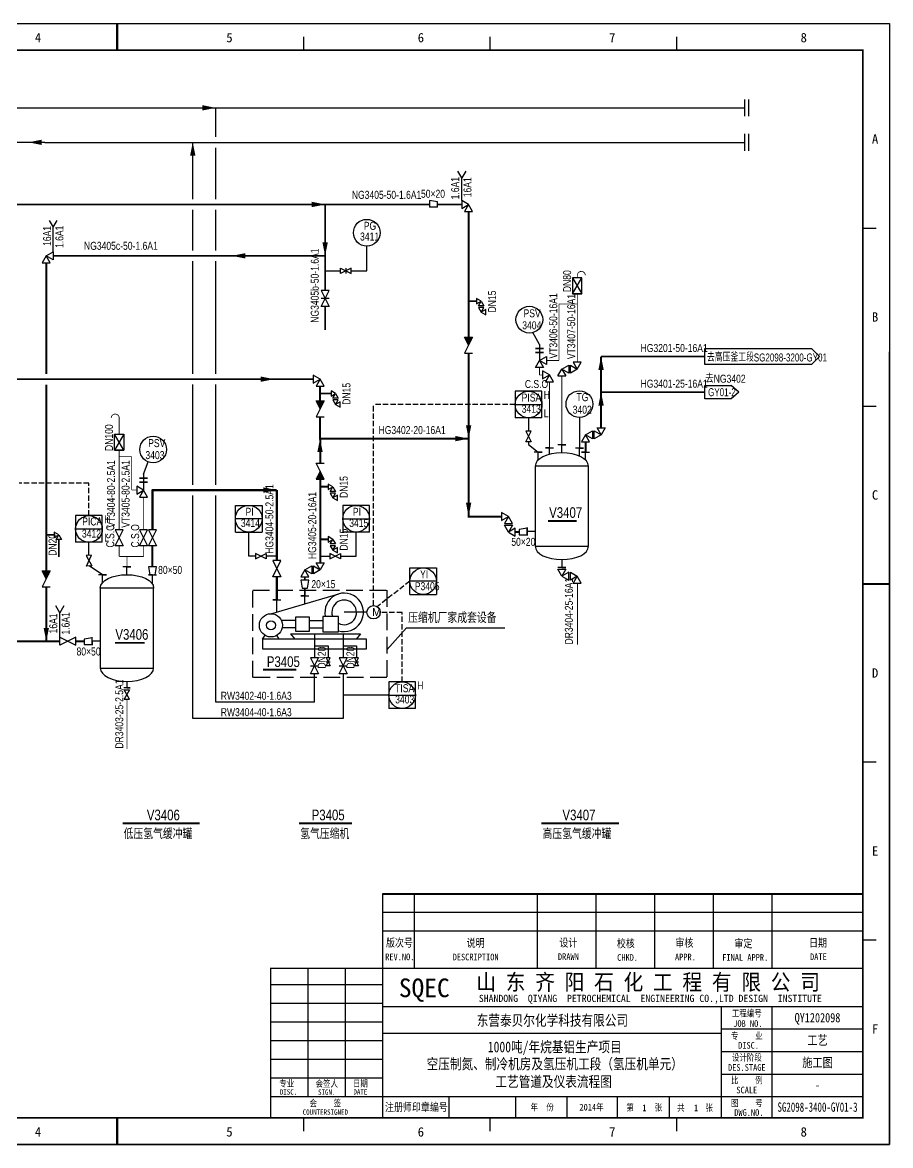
# Model space of a CAD drawing. Header units: millimetres. Extents: x 9671 to 25689, y -17516 to -2951.
# Drawn here: x 25363.9 to 25689.3, y -3496.4 to -3075.6 of the extents above; entities that cross this region are included whole.
import ezdxf
from ezdxf.enums import TextEntityAlignment as Align

# ---------------------------------------------------------------- set-up
doc = ezdxf.new("R2010")
doc.units = ezdxf.units.MM
doc.linetypes.add('DASH', pattern=[0.35, 0.25, -0.1])
for name, color, linetype in [('arrow', 7, 'Continuous'), ('instrument', 3, 'Continuous'), ('PUB_TEXT', 7, 'Continuous'), ('sb', 2, 'Continuous'), ('主物料', 11, 'Continuous'), ('信号线', 6, 'DASH'), ('图层1', 1, 'Continuous'), ('图框', 4, 'Continuous'), ('放空', 7, 'Continuous')]:
    doc.layers.add(name, color=color, linetype=linetype)
doc.styles.add('QSDI', font='SimSun.ttf', dxfattribs={"width": 0.8})
doc.styles.add('SEI', font='vcadtxt1.shx', dxfattribs={"width": 0.8, "bigfont": 'vcadhz.shx'})

# ---------------------------------------------------------------- blocks, each defined once
blk = doc.blocks.new('2#图框，横')
for p, q in [((7777.69, 420), (8371.69, 420)), ((8371.69, 420), (8371.69, 0)), ((8152.07, 415), (8152.07, 410)), ((8221.94, 415), (8221.94, 410)), ((8291.82, 415), (8291.82, 410)), ((8361.69, 343.33), (8366.69, 343.33)), ((8371.69, 0), (8371.69, 297)), ((8361.69, 276.67), (8366.69, 276.67)), ((8361.69, 143.33), (8366.69, 143.33)), ((8361.69, 76.67), (8366.69, 76.67)), ((8152.07, 10), (8152.07, 5)), ((8221.94, 10), (8221.94, 5)), ((8291.82, 10), (8291.82, 5)), ((8371.69, 0), (7777.69, 0)), ((7951.69, 0), (8371.69, 0))]:
    blk.add_line(p, q)
for points, const_width in [([(8082.19, 410), (8082.19, 420)], 0.8), ([(8082.19, 410), (8082.19, 420)], 0.5), ([(8361.69, 210), (8371.69, 210)], 0.8), ([(8361.69, 210), (8371.69, 210)], 0.5), ([(8082.19, 10), (8082.19, 0)], 0.8), ([(8082.19, 10), (8082.19, 0)], 0.5)]:
    blk.add_lwpolyline(points, dxfattribs=dict(const_width=const_width))
blk.add_lwpolyline([(7802.69, 10, 1, 1, 0), (7802.69, 410, 0.6, 0.6, 0), (8361.69, 410, 0.6, 0.6, 0), (8361.69, 10, 0.6, 0.6, 0)], format="xyseb", close=True)
at = {"style": 'QSDI'}
for s, p in [('4', (8051.36, 412.98)), ('5', (8123.11, 412.98)), ('6', (8194.86, 412.98)), ('7', (8266.61, 412.98)), ('8', (8338.36, 412.98)), ('A', (8365.11, 375.02)), ('B', (8365.11, 308.32)), ('C', (8365.11, 241.62)), ('D', (8365.11, 174.92)), ('E', (8365.11, 108.22)), ('F', (8365.11, 41.52)), ('4', (8051.36, 2.98)), ('5', (8123.11, 2.98)), ('6', (8194.86, 2.98)), ('7', (8266.61, 2.98)), ('8', (8338.36, 2.98))]:
    blk.add_text(s, height=3.5, dxfattribs=at).set_placement(p)
blk = doc.blocks.new('1#图签 分单元')
at = {"linetype": 'Continuous'}
blk.add_line((1975.77, -263.93), (2155.77, -263.93), dxfattribs=at)
for p, q in [((1987.77, -291.93), (1987.77, -264.26)), ((2033.77, -291.93), (2033.77, -264.26)), ((2055.77, -291.93), (2055.77, -264.26)), ((2077.77, -291.93), (2077.77, -264.26)), ((2099.77, -291.93), (2099.77, -264.26)), ((2121.77, -291.73), (2121.77, -264.26)), ((2155.77, -263.93), (2155.77, -347.93)), ((1975.77, -270.93), (2155.77, -270.93)), ((1975.77, -277.93), (2155.77, -277.93)), ((1947.77, -291.99), (1947.77, -339.93)), ((1961.77, -291.99), (1961.77, -339.93)), ((1933.77, -297.93), (1975.77, -297.93)), ((1933.77, -304.93), (1975.77, -304.93)), ((2121.81, -347.93), (2121.81, -306.23)), ((1933.77, -311.93), (1975.77, -311.93)), ((2102.77, -314.6), (2155.77, -314.6)), ((1933.77, -318.93), (1975.77, -318.93)), ((2102.77, -323.1), (2155.85, -323.1)), ((1933.77, -325.93), (1975.77, -325.93)), ((2102.77, -331.53), (2155.77, -331.53)), ((1933.77, -332.93), (1975.77, -332.93)), ((1933.77, -339.93), (2155.77, -339.93)), ((2000.77, -347.93), (2000.77, -339.93)), ((2025.77, -347.93), (2025.77, -339.93)), ((2044.77, -339.93), (2044.77, -347.93)), ((2063.77, -347.93), (2063.77, -339.93)), ((2083.27, -347.93), (2083.27, -339.93)), ((1933.77, -347.93), (2155.77, -347.93))]:
    blk.add_line(p, q)
at = {"linetype": 'Continuous', "const_width": 0.5}
for points in [[(2155.77, -264.26), (1975.77, -264.26), (1975.77, -291.99)], [(1975.77, -291.99), (1933.77, -291.99), (1933.77, -347.93)], [(2155.77, -291.99), (1975.77, -291.99), (1975.77, -347.93)], [(1975.77, -306.23), (2155.77, -306.23)], [(2102.77, -347.93), (2102.77, -306.03)], [(1975.77, -316.23), (2102.77, -316.23)]]:
    blk.add_lwpolyline(points, dxfattribs=at)
at = {"style": 'QSDI', "width": 0.8}
for s, height, p in [('版次号', 3, (1982.07, -283.85)), ('说明', 3, (2010.64, -283.93)), ('设计', 3, (2045.41, -283.81)), ('校核', 3, (2066.96, -284.11)), ('审核', 3, (2088.89, -283.87)), ('审定', 3, (2111.02, -284.11)), ('日期', 3, (2138.99, -283.84)), ('工程编号', 2.5, (2112.29, -310.01)), ('JOB NO.', 2.5, (2112.68, -313.87)), ('专    业', 2.5, (2112.29, -318.47)), ('DISC.', 2.5, (2112.95, -322.05)), ('设计阶段', 2.5, (2112.29, -326.58)), ('DES.STAGE', 2.5, (2112.29, -330.33)), ('比    例', 2.5, (2112.29, -335.09)), ('专业', 2.5, (1939.85, -336.31)), ('会签人', 2.5, (1954.84, -336.38)), ('日期', 2.5, (1967.44, -336.31)), ('SCALE', 2.5, (2112.29, -338.78)), ('会    签', 2.5, (1954.31, -343.71)), ('年  份', 2.5, (2035.59, -345.21)), ('第     张', 2.5, (2073.87, -345.3)), ('共     张', 2.5, (2092.88, -345.43)), ('图    号', 2.5, (2112.29, -343.66)), ('DWG.NO.', 2.5, (2113.05, -347.21))]:
    blk.add_text(s, height=height, dxfattribs=at).set_placement(p, align=Align.CENTER)
at = {"linetype": 'Continuous', "style": 'QSDI', "width": 0.8}
for s, height, p in [('REV.NO.', 2.5, (1982.22, -288.89)), ('DESCRIPTION', 2.5, (2010.64, -288.93)), ('DRAWN', 2.5, (2045.41, -288.81)), ('CHKD.', 2.5, (2067.61, -289.11)), ('APPR.', 2.5, (2089.27, -288.93)), ('FINAL APPR.', 2.5, (2111.7, -289.11)), ('DATE', 2.5, (2139.11, -288.84)), ('DISC.', 2, (1940.51, -339.24)), ('SIGN.', 2, (1954.84, -339.31)), ('DATE', 2, (1967.44, -339.24)), ('COUNTERSIGNED', 2, (1954.31, -346.81))]:
    blk.add_text(s, height=height, dxfattribs=at).set_placement(p, align=Align.CENTER)
at = {"style": 'QSDI', "width": 0.9}
blk.add_text('山 东 齐 阳 石 化 工 程 有 限 公 司', height=6, dxfattribs=at).set_placement((2010.9, -300.09))
at = {"style": 'QSDI'}
blk.add_text('SQEC', height=7, dxfattribs=at).set_placement((1991.38, -299.24), align=Align.MIDDLE_CENTER)
blk.add_text('SHANDONG  QIYANG  PETROCHEMICAL  ENGINEERING CO.,LTD DESIGN  INSTITUTE', height=2.7, dxfattribs=at).set_placement((2011.83, -304.53))
at = {"style": 'QSDI', "width": 0.8}
blk.add_text('注册师印章编号', height=3, dxfattribs=at).set_placement((1988.45, -343.83), align=Align.MIDDLE)
for tag, height, p in [('建设单位名称', 4, (2039.43, -311.43)), ('1', 3.5, (2138.79, -310.42)), ('项目或装置名称', 4, (2040.3, -321.37)), ('2', 3.5, (2138.79, -318.85)), ('单元名称', 4, (2040.3, -327.75)), ('3', 3.5, (2138.79, -327.21)), ('XXX图', 4, (2039.89, -334.37)), ('4', 3.5, (2138.79, -335.63)), ('2011年', 2.5, (2054.08, -343.96)), ('1', 2.5, (2073.9, -344.2)), ('1', 2.5, (2093.27, -344.2)), ('6', 3.5, (2138.79, -343.93))]:
    blk.add_attdef(tag, text='', height=height, dxfattribs=at).set_placement(p, align=Align.MIDDLE_CENTER)

msp = doc.modelspace()

# ---------------------------------------------------------------- hatches: boundary and pattern name
at = {"layer": 'sb'}
h = msp.add_hatch(dxfattribs=at)
h.set_pattern_fill('ANSI31', color=256, scale=0.2, angle=-90, style=0)
h.set_pattern_definition([(45, (27494.11555, -18703.73836), (0.224506403, -0.224506403), [])])
h.paths.add_polyline_path([(25531.16, -3196.5), (25529.66, -3193.5), (25532.66, -3193.5)])
h = msp.add_hatch(dxfattribs=at)
h.set_pattern_fill('ANSI31', color=256, scale=0.2, angle=-90, style=0)
h.set_pattern_definition([(45, (27438.41695, -18727.6136), (0.224506403, -0.224506403), [])])
h.paths.add_polyline_path([(25475.46, -3220.38), (25473.96, -3217.38), (25476.96, -3217.38)])
h = msp.add_hatch(dxfattribs=at)
h.set_pattern_fill('ANSI31', color=256, scale=0.2, angle=-90, style=0)
h.set_pattern_definition([(315, (27438.41695, 12263.60506), (0.224506403, 0.224506403), [])])
h.paths.add_polyline_path([(25475.46, -3243.63), (25473.96, -3246.63), (25476.96, -3246.63)])
h = msp.add_hatch(dxfattribs=at)
h.set_pattern_fill('ANSI31', color=256, scale=0.2, angle=-90, style=0)
h.set_pattern_definition([(45, (27335.81347, -18791.25575), (0.224506403, -0.224506403), [])])
h.paths.add_polyline_path([(25372.86, -3284.02), (25371.36, -3281.02), (25374.36, -3281.02)])

# ---------------------------------------------------------------- linework, layer by layer
at = {"layer": 'arrow'}
for p, q in [((25619.68, -3203.73), (25619.68, -3197.73)), ((25619.68, -3197.73), (25659.68, -3197.73)), ((25659.68, -3197.73), (25662.68, -3200.73)), ((25662.68, -3200.73), (25659.68, -3203.73)), ((25659.68, -3203.73), (25619.68, -3203.73))]:
    msp.add_line(p, q, dxfattribs=at)
for points in [[(25436.34, -3107.55, 0, 2, 0), (25431.34, -3107.55, 2, 2, 0)], [(25366.13, -3120.47, 0, 2, 0), (25371.13, -3120.47, 2, 2, 0)], [(25427.75, -3120.47, 0, 2, 0), (25427.75, -3125.47, 2, 2, 0)], [(25477.36, -3143.75, 0, 2, 0), (25472.36, -3143.75, 2, 2, 0)], [(25477.36, -3162.99, 0, 2, 0), (25477.36, -3157.99, 2, 2, 0)], [(25442.49, -3162.99, 0, 2, 0), (25447.49, -3162.99, 2, 2, 0)], [(25580.8, -3200.73, 0, 2, 0), (25580.8, -3205.73, 2, 2, 0)], [(25458.25, -3209.21, 0, 2, 0), (25453.25, -3209.21, 2, 2, 0)], [(25580.8, -3214.1, 0, 2, 0), (25580.8, -3219.1, 2, 2, 0)], [(25531.16, -3231.48, 0, 2, 0), (25531.16, -3226.48, 2, 2, 0)], [(25475.46, -3231.48, 0, 2, 0), (25475.46, -3236.48, 2, 2, 0)], [(25531.16, -3231.48, 0, 2, 0), (25526.16, -3231.48, 2, 2, 0)], [(25459.26, -3250.76, 0, 2, 0), (25454.26, -3250.76, 2, 2, 0)], [(25531.16, -3260.71, 0, 2, 0), (25531.16, -3255.46, 2, 2, 0)], [(25372.86, -3307.42, 0, 2, 0), (25372.86, -3302.42, 2, 2, 0)]]:
    msp.add_lwpolyline(points, format="xyseb", dxfattribs=at)
at = {"layer": 'instrument'}
for p, q in [((25174.21, -3107.55), (25634.7, -3107.55)), ((25436.34, -3118.47), (25436.34, -3107.55)), ((25372.36, -3120.47), (25174.19, -3120.47)), ((25372.36, -3120.47), (25634.7, -3120.47)), ((25427.75, -3141.75), (25427.75, -3120.47)), ((25436.34, -3141.75), (25436.34, -3122.47)), ((25528.57, -3133.83), (25527.07, -3131.24)), ((25530.07, -3131.24), (25528.57, -3133.83)), ((25531.16, -3143.75), (25528.57, -3142.25)), ((25528.57, -3142.25), (25528.57, -3145.25)), ((25427.75, -3160.99), (25427.75, -3145.75)), ((25436.34, -3160.99), (25436.34, -3145.75)), ((25528.57, -3145.25), (25531.16, -3143.75)), ((25531.16, -3143.75), (25529.66, -3146.35)), ((25529.66, -3146.35), (25532.66, -3146.35)), ((25532.66, -3146.35), (25531.16, -3143.75)), ((25373.95, -3149.72), (25375.45, -3152.31)), ((25375.45, -3152.31), (25376.95, -3149.72)), ((25372.86, -3162.99), (25371.36, -3165.59)), ((25372.86, -3162.99), (25375.45, -3161.49)), ((25375.45, -3164.49), (25372.86, -3162.99)), ((25374.36, -3165.59), (25372.86, -3162.99)), ((25375.45, -3161.49), (25375.45, -3164.49)), ((25371.36, -3165.59), (25374.36, -3165.59)), ((25427.75, -3207.21), (25427.75, -3164.99)), ((25436.34, -3207.21), (25436.34, -3164.99)), ((25485.16, -3167.65), (25485.17, -3169.65)), ((25534.13, -3179), (25534.13, -3181)), ((25535.86, -3180), (25534.13, -3179)), ((25534.13, -3181), (25535.86, -3180)), ((25534.86, -3181.73), (25535.86, -3180)), ((25535.86, -3180), (25536.86, -3181.73)), ((25536.86, -3181.73), (25534.86, -3181.73)), ((25534.86, -3182.39), (25535.86, -3184.12)), ((25536.86, -3182.39), (25534.86, -3182.39)), ((25535.86, -3184.12), (25536.86, -3182.39)), ((25537.59, -3183.12), (25535.86, -3184.12)), ((25535.86, -3184.12), (25537.59, -3185.12)), ((25537.59, -3185.12), (25537.59, -3183.12)), ((25561.48, -3207.61), (25558.88, -3206.11)), ((25558.88, -3206.11), (25558.88, -3209.11)), ((25564.6, -3208.01), (25566.1, -3205.41)), ((25566.1, -3205.41), (25568.7, -3203.91)), ((25568.7, -3206.91), (25566.1, -3205.41)), ((25566.1, -3205.41), (25567.6, -3208.01)), ((25568.7, -3203.91), (25568.7, -3206.91)), ((25569.3, -3206.91), (25569.3, -3203.91)), ((25569.3, -3203.91), (25571.89, -3205.41)), ((25571.89, -3205.41), (25569.3, -3206.91)), ((25573.39, -3202.82), (25570.39, -3202.82)), ((25570.39, -3202.82), (25571.89, -3205.41)), ((25571.89, -3205.41), (25573.39, -3202.82)), ((25475.46, -3209.21), (25472.87, -3207.71)), ((25472.87, -3207.71), (25472.87, -3210.71)), ((25472.87, -3210.71), (25475.46, -3209.21)), ((25475.46, -3209.21), (25473.96, -3211.81)), ((25476.96, -3211.81), (25475.46, -3209.21)), ((25558.88, -3209.11), (25561.48, -3207.61)), ((25561.48, -3207.61), (25559.98, -3210.21)), ((25559.98, -3210.21), (25562.98, -3210.21)), ((25562.98, -3210.21), (25561.48, -3207.61)), ((25564.6, -3208.01), (25567.6, -3208.01)), ((25427.75, -3248.76), (25427.75, -3211.21)), ((25436.34, -3248.76), (25436.34, -3211.21)), ((25473.96, -3211.81), (25476.96, -3211.81)), ((25479.57, -3213.59), (25479.57, -3215.59)), ((25481.3, -3214.59), (25479.57, -3213.59)), ((25479.57, -3215.59), (25481.3, -3214.59)), ((25480.3, -3216.32), (25481.3, -3214.59)), ((25481.3, -3214.59), (25482.3, -3216.32)), ((25482.3, -3216.32), (25480.3, -3216.32)), ((25480.3, -3216.99), (25481.3, -3218.72)), ((25482.3, -3216.99), (25480.3, -3216.99)), ((25481.3, -3218.72), (25482.3, -3216.99)), ((25483.03, -3217.72), (25481.3, -3218.72)), ((25481.3, -3218.72), (25483.03, -3219.72)), ((25483.03, -3219.72), (25483.03, -3217.72)), ((25580.8, -3230.06), (25579.3, -3227.47)), ((25579.3, -3227.47), (25582.3, -3227.47)), ((25582.3, -3227.47), (25580.8, -3230.06)), ((25575.01, -3230.06), (25573.51, -3232.66)), ((25575.01, -3230.06), (25577.61, -3228.56)), ((25576.51, -3232.66), (25575.01, -3230.06)), ((25577.61, -3231.56), (25575.01, -3230.06)), ((25577.61, -3228.56), (25577.61, -3231.56)), ((25578.21, -3231.56), (25578.21, -3228.56)), ((25578.21, -3228.56), (25580.8, -3230.06)), ((25580.8, -3230.06), (25578.21, -3231.56)), ((25573.51, -3232.66), (25576.51, -3232.66)), ((25478.53, -3248.51), (25478.53, -3250.51)), ((25480.26, -3249.51), (25478.53, -3248.51)), ((25427.75, -3336.38), (25427.75, -3252.76)), ((25436.34, -3330.23), (25436.34, -3252.76)), ((25478.53, -3250.51), (25480.26, -3249.51)), ((25479.26, -3251.24), (25480.26, -3249.51)), ((25481.26, -3251.24), (25479.26, -3251.24)), ((25479.26, -3251.9), (25480.26, -3253.63)), ((25481.26, -3251.9), (25479.26, -3251.9)), ((25480.26, -3249.51), (25481.26, -3251.24)), ((25480.26, -3253.63), (25481.26, -3251.9)), ((25481.99, -3252.63), (25480.26, -3253.63)), ((25481.99, -3254.63), (25481.99, -3252.63)), ((25480.26, -3253.63), (25481.99, -3254.63)), ((25546.04, -3260.71), (25543.45, -3259.21)), ((25543.45, -3259.21), (25543.45, -3262.21)), ((25543.45, -3262.21), (25546.04, -3260.71)), ((25546.04, -3260.71), (25544.54, -3263.31)), ((25547.54, -3263.3), (25546.04, -3260.71)), ((25544.54, -3263.31), (25547.54, -3263.3)), ((25546.04, -3266.5), (25544.54, -3263.9)), ((25544.54, -3263.9), (25547.54, -3263.9)), ((25547.54, -3263.9), (25546.04, -3266.5)), ((25548.64, -3265), (25546.04, -3266.5)), ((25548.64, -3268), (25548.64, -3265)), ((25375.83, -3266.51), (25375.83, -3268.51)), ((25377.56, -3267.51), (25375.83, -3266.51)), ((25375.83, -3268.51), (25377.56, -3267.51)), ((25376.56, -3269.24), (25377.56, -3267.51)), ((25378.56, -3269.24), (25376.56, -3269.24)), ((25377.56, -3267.51), (25378.56, -3269.24)), ((25478.53, -3268.22), (25478.53, -3270.22)), ((25480.26, -3269.22), (25478.53, -3268.22)), ((25478.53, -3270.22), (25480.26, -3269.22)), ((25479.26, -3270.95), (25480.26, -3269.22)), ((25480.26, -3269.22), (25481.26, -3270.95)), ((25546.04, -3266.5), (25548.64, -3268)), ((25481.26, -3270.95), (25479.26, -3270.95)), ((25479.26, -3271.61), (25480.26, -3273.34)), ((25481.26, -3271.61), (25479.26, -3271.61)), ((25480.26, -3273.34), (25481.26, -3271.61)), ((25481.99, -3272.34), (25480.26, -3273.34)), ((25480.26, -3273.34), (25481.99, -3274.34)), ((25481.99, -3274.34), (25481.99, -3272.34)), ((25475.56, -3280.62), (25474.06, -3278.02)), ((25474.06, -3278.02), (25477.06, -3278.02)), ((25477.06, -3278.02), (25475.56, -3280.62)), ((25469.77, -3280.62), (25468.27, -3283.21)), ((25469.77, -3280.62), (25472.36, -3279.12)), ((25471.27, -3283.21), (25469.77, -3280.62)), ((25472.36, -3282.12), (25469.77, -3280.62)), ((25472.36, -3279.12), (25472.36, -3282.12)), ((25472.96, -3282.12), (25472.96, -3279.12)), ((25472.96, -3279.12), (25475.56, -3280.62)), ((25475.56, -3280.62), (25472.96, -3282.12)), ((25566.1, -3283.01), (25564.6, -3280.41)), ((25564.6, -3280.41), (25567.6, -3280.41)), ((25567.6, -3280.41), (25566.1, -3283.01)), ((25568.7, -3281.51), (25566.1, -3283.01)), ((25568.7, -3284.51), (25568.7, -3281.51)), ((25569.3, -3284.51), (25569.3, -3281.51)), ((25569.3, -3281.51), (25571.89, -3283.01)), ((25468.27, -3283.21), (25471.27, -3283.21)), ((25566.1, -3283.01), (25568.7, -3284.51)), ((25571.89, -3283.01), (25569.3, -3284.51)), ((25571.89, -3283), (25570.4, -3285.6)), ((25570.4, -3285.6), (25573.4, -3285.59)), ((25573.4, -3285.59), (25571.89, -3283)), ((25377.92, -3296.74), (25376.42, -3294.15)), ((25379.42, -3294.15), (25377.92, -3296.74)), ((25473.41, -3304.62), (25473.41, -3313.6)), ((25484.13, -3304.62), (25484.13, -3313.6)), ((25473.41, -3330.23), (25473.41, -3319.6)), ((25484.13, -3319.6), (25484.13, -3336.38)), ((25402.08, -3325.6), (25404.08, -3325.6)), ((25403.08, -3327.33), (25402.08, -3325.6)), ((25403.08, -3327.33), (25402.09, -3329.06)), ((25404.08, -3325.6), (25403.08, -3327.33)), ((25404.09, -3329.05), (25403.08, -3327.33)), ((25402.09, -3329.06), (25404.09, -3329.05)), ((25473.41, -3330.23), (25436.34, -3330.23)), ((25484.13, -3336.38), (25427.75, -3336.38))]:
    msp.add_line(p, q, dxfattribs=at)
at = {"layer": 'instrument', "color": 4}
for p, q in [((25558.64, -3213.7), (25548.64, -3213.7)), ((25548.64, -3213.7), (25548.64, -3223.7)), ((25558.64, -3223.7), (25558.64, -3213.7)), ((25548.64, -3218.7), (25558.64, -3218.7)), ((25558.64, -3223.7), (25548.64, -3223.7)), ((25443.73, -3256.5), (25453.73, -3256.5)), ((25443.73, -3266.5), (25443.73, -3256.5)), ((25453.73, -3256.5), (25453.73, -3266.5)), ((25493.99, -3256.5), (25483.99, -3256.5)), ((25483.99, -3256.5), (25483.99, -3266.5)), ((25493.99, -3266.5), (25493.99, -3256.5)), ((25393.85, -3260.34), (25383.85, -3260.34)), ((25383.85, -3260.34), (25383.85, -3270.34)), ((25393.85, -3270.34), (25393.85, -3260.34)), ((25383.85, -3265.34), (25393.85, -3265.34)), ((25453.73, -3261.5), (25443.73, -3261.5)), ((25483.99, -3261.5), (25493.99, -3261.5)), ((25443.73, -3266.5), (25453.73, -3266.5)), ((25493.99, -3266.5), (25483.99, -3266.5)), ((25393.85, -3270.34), (25383.85, -3270.34)), ((25509.13, -3279.91), (25519.13, -3279.91)), ((25509.13, -3289.91), (25509.13, -3279.91)), ((25519.13, -3279.91), (25519.13, -3289.91)), ((25519.13, -3284.91), (25509.13, -3284.91)), ((25509.13, -3289.91), (25519.13, -3289.91)), ((25511.22, -3322.59), (25501.22, -3322.59)), ((25501.22, -3322.59), (25501.22, -3332.59)), ((25511.22, -3332.59), (25511.22, -3322.59)), ((25501.22, -3327.59), (25511.22, -3327.59)), ((25511.22, -3332.59), (25501.22, -3332.59))]:
    msp.add_line(p, q, dxfattribs=at)
at = {"layer": 'instrument'}
for points in [[(25487.16, -3167.63), (25483.17, -3169.66), (25483.16, -3167.66), (25487.17, -3169.63)], [(25475.86, -3176.04), (25478.86, -3182.04), (25475.86, -3182.04), (25478.86, -3176.04)], [(25552.64, -3228.66), (25554.64, -3232.66), (25552.64, -3232.66), (25554.64, -3228.66)], [(25398.69, -3265.69), (25401.69, -3271.69), (25398.69, -3271.69), (25401.69, -3265.69)], [(25407.85, -3265.69), (25410.85, -3271.69), (25407.85, -3271.69), (25410.85, -3265.69)], [(25411.13, -3265.69), (25414.13, -3271.69), (25411.13, -3271.69), (25414.13, -3265.69)], [(25387.85, -3275.22), (25389.88, -3279.2), (25387.88, -3279.22), (25389.85, -3275.2)], [(25451.25, -3276.58), (25455.25, -3274.58), (25455.25, -3276.58), (25451.25, -3274.58)], [(25457.76, -3277.21), (25460.76, -3283.21), (25457.76, -3283.21), (25460.76, -3277.21)], [(25479.08, -3276.58), (25483.08, -3274.58), (25483.08, -3276.58), (25479.08, -3274.58)], [(25377.92, -3305.92), (25383.92, -3308.92), (25383.92, -3305.92), (25377.92, -3308.92)], [(25471.91, -3313.6), (25474.91, -3319.6), (25471.91, -3319.6), (25474.91, -3313.6)], [(25477.7, -3313.6), (25479.2, -3316.6), (25477.7, -3316.6), (25479.2, -3313.6)], [(25482.63, -3313.6), (25485.63, -3319.6), (25482.63, -3319.6), (25485.63, -3313.6)], [(25488.42, -3313.6), (25489.92, -3316.6), (25488.42, -3316.6), (25489.92, -3313.6)]]:
    msp.add_lwpolyline(points, close=True, dxfattribs=at)
for points in [[(25531.16, -3196.5), (25529.66, -3193.5), (25532.66, -3193.5), (25529.66, -3199.5), (25532.66, -3199.5)], [(25557.7, -3196.21), (25557.7, -3197.71), (25556.2, -3197.71), (25559.2, -3197.71), (25557.7, -3197.71), (25557.7, -3199.21), (25556.2, -3199.21), (25559.2, -3199.21), (25557.7, -3199.21), (25557.7, -3202.21), (25560.3, -3200.71), (25560.3, -3203.71), (25557.7, -3202.21), (25559.2, -3204.8), (25556.2, -3204.8), (25557.7, -3202.21)], [(25475.46, -3220.38), (25473.96, -3217.38), (25476.96, -3217.38), (25473.96, -3223.38), (25476.96, -3223.38)], [(25475.46, -3243.63), (25473.96, -3246.63), (25476.96, -3246.63), (25473.96, -3240.63), (25476.96, -3240.63)], [(25409.35, -3244.77), (25409.35, -3246.27), (25410.85, -3246.27), (25407.85, -3246.27), (25409.35, -3246.27), (25409.35, -3247.77), (25410.85, -3247.77), (25407.85, -3247.77), (25409.35, -3247.77), (25409.35, -3250.77), (25406.75, -3249.27), (25406.75, -3252.27), (25409.35, -3250.77), (25407.85, -3253.36), (25410.85, -3253.36), (25409.35, -3250.77)], [(25372.86, -3284.02), (25371.36, -3281.02), (25374.36, -3281.02), (25371.36, -3287.02), (25374.36, -3287.02)]]:
    msp.add_lwpolyline(points, dxfattribs=at)
at = {"layer": 'instrument', "color": 4}
for centre in [(25492.97, -3154.34), (25553.64, -3218.7), (25572.67, -3218.54), (25448.73, -3261.5), (25488.99, -3261.5), (25388.85, -3265.34), (25514.13, -3284.91), (25506.22, -3327.59)]:
    msp.add_circle(centre, 5, dxfattribs=at)
at = {"layer": 'instrument'}
for centre, radius in [((25553.91, -3186.91), 5), ((25412.88, -3235.55), 5), ((25495.51, -3296.56), 2.5)]:
    msp.add_circle(centre, radius, dxfattribs=at)
at = {"layer": 'PUB_TEXT', "color": 2, "const_width": 0.7}
for points in [[(25560.92, -3262.32), (25571.69, -3262.32)], [(25398.55, -3307.98), (25409.72, -3307.98)], [(25454.08, -3318.02), (25466.53, -3318.02)], [(25401.42, -3375.64), (25430.29, -3375.64)], [(25467.6, -3375.64), (25487.49, -3375.64)], [(25558.44, -3375.64), (25587.46, -3375.64)]]:
    msp.add_lwpolyline(points, dxfattribs=at)
at = {"layer": 'sb'}
for p, q in [((25519.46, -3144.75), (25516.46, -3144.75)), ((25492.97, -3168.67), (25492.97, -3159.34)), ((25477.36, -3168.66), (25483.16, -3168.66)), ((25487.16, -3168.67), (25492.97, -3168.67)), ((25553.64, -3233.72), (25557.2, -3236.59)), ((25448.73, -3275.58), (25448.73, -3266.5)), ((25488.99, -3275.58), (25488.99, -3266.5)), ((25451.25, -3275.58), (25448.73, -3275.58)), ((25459.26, -3275.58), (25455.25, -3275.58)), ((25475.56, -3275.58), (25479.08, -3275.58)), ((25483.08, -3275.58), (25488.99, -3275.58)), ((25457.06, -3297.09), (25482.48, -3289.66)), ((25466.31, -3299.62), (25461, -3299.62)), ((25466.31, -3302.42), (25461.29, -3302.42)), ((25471.5, -3299.62), (25476.5, -3299.62)), ((25471.5, -3302.42), (25476.52, -3302.42)), ((25500.49, -3310.59), (25507.93, -3302.34)), ((25507.93, -3302.34), (25544.67, -3302.34)), ((25453.95, -3306.68), (25454.84, -3305.18)), ((25453.95, -3306.68), (25453.95, -3310.25)), ((25492.87, -3306.68), (25453.95, -3306.68)), ((25460.16, -3306.68), (25459.28, -3305.18)), ((25464.35, -3304.62), (25490.68, -3304.62)), ((25464.35, -3304.62), (25466.04, -3306.68)), ((25490.68, -3304.62), (25488.98, -3306.68)), ((25492.87, -3310.25), (25492.87, -3306.68)), ((25453.95, -3310.25), (25492.87, -3310.25)), ((25477.7, -3315.1), (25479.2, -3315.1)), ((25488.42, -3315.1), (25489.92, -3315.1)), ((25471.91, -3316.6), (25474.91, -3316.6)), ((25482.63, -3316.6), (25485.63, -3316.6)), ((25501.22, -3327.59), (25484.13, -3327.59))]:
    msp.add_line(p, q, dxfattribs=at)
at = {"layer": 'sb', "color": 3}
for p, q in [((25478.86, -3179.04), (25475.86, -3179.04)), ((25493.01, -3296.56), (25484.5, -3296.56))]:
    msp.add_line(p, q, dxfattribs=at)
at = {"layer": 'sb'}
for points in [[(25570.14, -3171.25), (25573.64, -3177.25), (25570.14, -3177.25), (25573.64, -3171.25), (25570.14, -3171.25), (25570.14, -3177.25), (25573.64, -3177.25), (25573.64, -3171.25)], [(25401.94, -3229.81), (25398.44, -3235.81), (25401.94, -3235.81), (25398.44, -3229.81), (25401.94, -3229.81), (25401.94, -3235.81), (25398.44, -3235.81), (25398.44, -3229.81)], [(25561.48, -3237.38), (25561.48, -3234.98), (25559.98, -3234.98), (25562.98, -3234.98)], [(25566.1, -3236.81), (25566.1, -3233.87), (25567.6, -3233.87), (25564.6, -3233.87)], [(25572.67, -3238.04), (25572.67, -3235.1), (25574.17, -3235.1), (25571.17, -3235.1)], [(25557.2, -3239.54), (25557.2, -3236.59), (25558.7, -3236.59), (25555.7, -3236.59)], [(25575.01, -3239.54), (25575.01, -3236.59), (25573.51, -3236.59), (25576.51, -3236.59)], [(25556.1, -3266.25), (25553.1, -3266.25), (25553.1, -3264.75), (25553.1, -3267.75)], [(25566.1, -3276.81), (25566.1, -3279.81), (25567.6, -3279.81), (25564.6, -3279.81)], [(25403.08, -3282.58), (25403.08, -3279.58), (25404.58, -3279.58), (25401.58, -3279.58)], [(25393.91, -3285.47), (25393.91, -3282.52), (25395.41, -3282.52), (25392.41, -3282.52)], [(25412.62, -3285.96), (25412.62, -3282.54), (25411.12, -3282.54), (25414.12, -3282.54)], [(25469.77, -3293.38), (25469.77, -3290.38), (25468.27, -3290.38), (25471.27, -3290.38)], [(25459.26, -3296.45), (25459.26, -3291.95), (25457.76, -3291.95), (25460.76, -3291.95)], [(25393.08, -3307.42), (25393.08, -3307.42), (25390.08, -3307.42), (25390.08, -3308.92), (25390.08, -3305.92)], [(25473.41, -3309.11), (25478.45, -3309.11), (25478.45, -3313.6)], [(25484.13, -3309.11), (25489.17, -3309.11), (25489.17, -3313.6)], [(25403.08, -3322.46), (25403.08, -3324.86), (25404.28, -3324.86), (25401.88, -3324.86)]]:
    msp.add_lwpolyline(points, dxfattribs=at)
for points in [[(25556.1, -3271.81), (25576.1, -3271.81), (25576.1, -3241.81), (25556.1, -3241.81)], [(25393.08, -3317.46), (25413.08, -3317.46), (25413.08, -3287.46), (25393.08, -3287.46)], [(25466.31, -3298.43), (25466.31, -3303.62), (25471.5, -3303.62), (25471.5, -3298.43)], [(25476.5, -3298.11), (25476.5, -3303.93), (25482.33, -3303.93), (25482.33, -3298.11)]]:
    msp.add_lwpolyline(points, close=True, dxfattribs=at)
at = {"layer": 'sb', "linetype": 'DASH', "ltscale": 25}
msp.add_lwpolyline([(25450.24, -3288.3), (25500.49, -3288.3), (25500.49, -3321.02), (25450.24, -3321.02)], close=True, dxfattribs=at)
at = {"layer": 'sb'}
for radius in [4.35, 1.68]:
    msp.add_circle((25457.06, -3301.44), radius, dxfattribs=at)
for radius, start, end in [(7.22, 252.4947, 192.1232), (4.63, 241.98, 199.1475)]:
    msp.add_arc((25484.5, -3296.59), radius, start, end, dxfattribs=at)
for centre, major_axis in [((25566.1, -3241.81), (-10, 0)), ((25566.1, -3271.81), (10, 0)), ((25403.08, -3317.46), (10, 0))]:
    msp.add_ellipse(centre, major_axis=major_axis, ratio=0.5, start_param=3.141593, end_param=6.283185, dxfattribs=at)
at = {"layer": 'sb', "extrusion": (0, 0, -1)}
msp.add_ellipse((25403.08, -3287.46), major_axis=(10, 0), ratio=0.5, start_param=3.141593, end_param=6.283185, dxfattribs=at)
at = {"layer": '主物料'}
for points in [[(25634.7, -3110.7), (25634.7, -3104.41)], [(25636.2, -3110.7), (25636.2, -3104.41)], [(25634.7, -3123.62), (25634.7, -3117.32)], [(25636.2, -3123.62), (25636.2, -3117.32)]]:
    msp.add_lwpolyline(points, dxfattribs=at)
for points, const_width in [([(25213.03, -3143.75), (25516.46, -3143.75)], 0.7), ([(25477.36, -3143.75), (25477.36, -3155.15)], 0.7), ([(25519.46, -3143.75), (25528.57, -3143.75)], 0.7), ([(25531.16, -3193.5), (25531.16, -3146.35)], 0.7), ([(25477.36, -3155.15), (25477.36, -3176.04)], 0.7), ([(25375.45, -3162.99), (25477.36, -3162.99)], 0.7), ([(25372.86, -3207.21), (25372.86, -3165.59)], 0.7), ([(25531.16, -3180), (25534.13, -3180)], 0.7), ([(25477.36, -3182.04), (25477.36, -3190.77)], 0.7), ([(25531.16, -3207.98), (25531.16, -3199.5)], 0.7), ([(25619.68, -3200.73), (25619.68, -3200.73), (25580.8, -3200.73)], 0.7), ([(25580.8, -3227.47), (25580.8, -3200.73)], 0.7), ([(25324.48, -3209.21), (25472.87, -3209.21)], 0.7), ([(25543.45, -3260.71), (25531.16, -3260.71), (25531.16, -3207.98)], 0.7), ([(25372.86, -3281.02), (25372.86, -3211.21)], 0.7), ([(25475.46, -3211.81), (25475.46, -3217.38)], 0.7), ([(25475.46, -3214.59), (25479.57, -3214.59)], 0.7), ([(25619.68, -3214.1), (25619.68, -3214.1), (25580.8, -3214.1)], 0.7), ([(25475.46, -3223.38), (25475.46, -3231.48), (25531.16, -3231.48)], 0.7), ([(25475.56, -3240.63), (25475.56, -3231.48)], 0.7), ([(25575.01, -3236.59), (25575.01, -3232.66)], 0.7), ([(25475.56, -3278.02), (25475.56, -3246.63)], 0.7), ([(25412.33, -3250.76), (25459.26, -3250.76)], 0.875), ([(25412.63, -3265.69), (25412.62, -3250.76)], 0.875), ([(25459.26, -3277.21), (25459.26, -3250.76)], 0.875), ([(25475.56, -3249.51), (25478.53, -3249.51)], 0.7), ([(25372.86, -3267.51), (25375.83, -3267.51)], 0.7), ([(25377.56, -3269.24), (25377.56, -3275.9)], 0.7), ([(25475.56, -3269.22), (25478.53, -3269.22)], 0.7), ([(25548.64, -3266.5), (25550.1, -3266.5)], 0.7), ([(25412.62, -3279.54), (25412.62, -3271.69)], 0.7), ([(25459.26, -3283.21), (25459.26, -3291.95)], 0.875), ([(25469.77, -3283.21), (25469.77, -3284.56)], 0.7), ([(25372.86, -3307.42), (25372.86, -3287.02)], 0.7), ([(25469.77, -3287.56), (25469.77, -3290.42)], 0.7), ([(25377.92, -3307.42), (25325.41, -3307.42)], 0.7), ([(25387.08, -3307.42), (25383.92, -3307.42)], 0.7)]:
    msp.add_lwpolyline(points, dxfattribs=dict(at, const_width=const_width))
at = {"layer": '信号线', "color": 4, "ltscale": 8}
for p, q in [((25548.64, -3218.7), (25495.51, -3218.7)), ((25495.51, -3294.06), (25495.51, -3218.7)), ((25388.85, -3248.21), (25362.7, -3248.21)), ((25388.85, -3260.34), (25388.85, -3248.21)), ((25509.13, -3284.91), (25496.87, -3294.47)), ((25506.22, -3296.59), (25498.01, -3296.57)), ((25506.22, -3322.59), (25506.22, -3296.59))]:
    msp.add_line(p, q, dxfattribs=at)
at = {"layer": '图层1', "color": 7}
for p, q in [((25519.46, -3142.75), (25516.46, -3142.25)), ((25516.46, -3142.25), (25516.46, -3144.75)), ((25519.46, -3144.75), (25519.46, -3142.75)), ((25553.1, -3265), (25550.1, -3265.5)), ((25553.1, -3267.5), (25553.1, -3265)), ((25550.1, -3265.5), (25550.1, -3267.5)), ((25550.1, -3267.5), (25553.1, -3267.5)), ((25414.12, -3279.54), (25411.12, -3279.54)), ((25411.12, -3279.54), (25411.62, -3282.54)), ((25413.62, -3282.54), (25414.12, -3279.54)), ((25411.62, -3282.54), (25413.62, -3282.54)), ((25471.27, -3284.56), (25468.27, -3284.56)), ((25468.27, -3284.56), (25468.77, -3287.56)), ((25470.77, -3287.56), (25471.27, -3284.56)), ((25468.77, -3287.56), (25470.77, -3287.56)), ((25390.08, -3306.17), (25387.08, -3306.67)), ((25387.08, -3306.67), (25387.08, -3308.67)), ((25390.08, -3308.67), (25390.08, -3306.17)), ((25387.08, -3308.67), (25390.08, -3308.67))]:
    msp.add_line(p, q, dxfattribs=at)
at = {"layer": '图框', "color": 2}
for p, q in [((25619.68, -3216.57), (25619.68, -3211.63)), ((25619.68, -3211.63), (25629.56, -3211.63)), ((25632.39, -3214.1), (25629.56, -3211.63)), ((25632.39, -3214.1), (25629.56, -3216.57)), ((25629.56, -3216.57), (25619.68, -3216.57))]:
    msp.add_line(p, q, dxfattribs=at)
at = {"layer": '放空'}
for points in [[(25528.57, -3142.25), (25528.57, -3133.83)], [(25375.45, -3161.49), (25375.45, -3152.31)], [(25557.7, -3196.21), (25555.24, -3191.73)], [(25553.64, -3223.7), (25553.64, -3228.66)], [(25572.67, -3223.54), (25572.67, -3235.1)], [(25553.64, -3232.66), (25553.64, -3233.72)], [(25409.35, -3244.77), (25411.09, -3240.22)], [(25388.85, -3275.21), (25388.85, -3270.34)], [(25393.91, -3282.52), (25388.88, -3279.21)], [(25377.92, -3305.92), (25377.92, -3296.74)]]:
    msp.add_lwpolyline(points, dxfattribs=at)
at = {"layer": '放空', "const_width": 0.3}
for points in [[(25571.89, -3171.25), (25571.89, -3170.33, -1), (25574.89, -3170.33)], [(25400.19, -3229.81), (25400.19, -3223.78, 1), (25397.19, -3223.78)]]:
    msp.add_lwpolyline(points, format="xyb", dxfattribs=at)
for points in [[(25565.06, -3202.21), (25565.06, -3181.07), (25571.89, -3181.07)], [(25571.89, -3202.82), (25571.89, -3177.25)], [(25560.3, -3202.21), (25565.06, -3202.21)], [(25557.7, -3207.61), (25557.7, -3204.8)], [(25558.88, -3207.61), (25557.7, -3207.61)], [(25561.48, -3234.98), (25561.48, -3210.21)], [(25566.1, -3233.87), (25566.1, -3208.01)], [(25400.19, -3243.65), (25400.19, -3235.81)], [(25400.19, -3238.26), (25404.88, -3238.26)], [(25404.88, -3243.65), (25404.88, -3238.26)], [(25400.19, -3265.69), (25400.19, -3243.65)], [(25404.88, -3250.77), (25404.88, -3243.65)], [(25406.75, -3250.77), (25404.88, -3250.77)], [(25409.35, -3265.69), (25409.35, -3253.36)], [(25400.19, -3275.64), (25400.19, -3271.69)], [(25409.35, -3275.64), (25409.35, -3271.69)], [(25403.08, -3275.64), (25400.19, -3275.64)], [(25403.08, -3275.64), (25409.35, -3275.64)], [(25403.08, -3279.58), (25403.08, -3275.64)], [(25571.96, -3285.6), (25571.97, -3308.66)], [(25403.09, -3329.06), (25403.09, -3347.8)]]:
    msp.add_lwpolyline(points, dxfattribs=at)

# ---------------------------------------------------------------- block references
msp.add_blockref('2#图框，横', (17317.21, -3495.96))
at = {"color": 1}
ref = msp.add_blockref('1#图签 分单元', (23523.14, -3138.03), dxfattribs=at)
ref.add_attrib('建设单位名称', '东营泰贝尔化学科技有限公司', dxfattribs={"height": 4, "style": 'QSDI', "width": 0.8}).set_placement((25562.57, -3449.45), align=Align.MIDDLE_CENTER)
ref.add_attrib('1', 'QY1202098', dxfattribs={"height": 3.5, "style": 'QSDI', "width": 0.8}).set_placement((25661.93, -3448.44), align=Align.MIDDLE_CENTER)
ref.add_attrib('2', '工艺', dxfattribs={"height": 3.5, "style": 'QSDI', "width": 0.8}).set_placement((25661.93, -3456.88), align=Align.MIDDLE_CENTER)
ref.add_attrib('4', '-', dxfattribs={"height": 3.5, "style": 'QSDI', "width": 0.8}).set_placement((25661.93, -3473.65), align=Align.MIDDLE_CENTER)
ref.add_attrib('3', '施工图', dxfattribs={"height": 3.5, "style": 'QSDI', "width": 0.8}).set_placement((25661.93, -3465.24), align=Align.MIDDLE_CENTER)
ref.add_attrib('6', 'SG2098-3400-GY01-3', dxfattribs={"height": 3.5, "style": 'QSDI', "width": 0.7}).set_placement((25661.93, -3481.96), align=Align.MIDDLE_CENTER)
ref.add_attrib('1', '1', dxfattribs={"height": 2.5, "style": 'QSDI', "width": 0.8}).set_placement((25597.04, -3482.23), align=Align.MIDDLE_CENTER)
ref.add_attrib('1', '1', dxfattribs={"height": 2.5, "style": 'QSDI', "width": 0.8}).set_placement((25616.41, -3482.23), align=Align.MIDDLE_CENTER)
ref.add_attrib('2011年', '2014年', dxfattribs={"height": 2.5, "style": 'QSDI', "width": 0.8}).set_placement((25577.22, -3481.98), align=Align.MIDDLE_CENTER)
ref.add_attrib('项目或装置名称', '1000吨/年烷基铝生产项目', dxfattribs={"height": 4, "style": 'QSDI', "width": 0.8}).set_placement((25563.43, -3459.4), align=Align.MIDDLE_CENTER)
ref.add_attrib('XXX图', '工艺管道及仪表流程图', dxfattribs={"height": 4, "style": 'QSDI', "width": 0.8}).set_placement((25563.02, -3472.4), align=Align.MIDDLE_CENTER)
ref.add_attrib('单元名称', '空压制氮、制冷机房及氢压机工段（氢压机单元）', dxfattribs={"height": 4, "style": 'QSDI', "width": 0.8}).set_placement((25563.43, -3465.77), align=Align.MIDDLE_CENTER)

# ---------------------------------------------------------------- texts
at = {"layer": 'PUB_TEXT', "style": 'SEI', "width": 0.8}
for s, p in [('1.6A1', (25527.61, -3141.83)), ('16A1', (25532.22, -3141.06)), ('16A1', (25374.65, -3159.28)), ('1.6A1', (25379.27, -3160.05)), ('NG3405b-50-1.6A1', (25474.98, -3188.07)), ('DN80', (25569.56, -3176.59)), ('DN15', (25541.43, -3184.22)), ('VT3406-50-16A1', (25564.39, -3201.48)), ('VT3407-50-16A1', (25571.11, -3201.72)), ('DN15', (25486.86, -3218.81)), ('DN100', (25397.85, -3236.13)), ('VT3404-80-2.5A1', (25398.61, -3264.88)), ('VT3405-80-2.5A1', (25404.07, -3264.88)), ('DN15', (25485.83, -3253.73)), ('HG3404-50-2.5A1', (25457.98, -3274.63)), ('HG3405-20-16A1', (25474.02, -3276.62)), ('C.S.C', (25398.33, -3272.29)), ('C.S.O', (25407.65, -3272.29)), ('DN15', (25485.83, -3273.44)), ('DN20', (25376.7, -3275.39)), ('DR3404-25-16A1', (25570.22, -3308.63)), ('16A1', (25376.96, -3304.48)), ('1.6A1', (25381.58, -3304.91)), ('DN20', (25477.61, -3317.65)), ('DN20', (25488.33, -3317.65)), ('DR3403-25-2.5A1', (25401.71, -3347.62))]:
    msp.add_text(s, height=3, rotation=90, dxfattribs=at).set_placement(p)
at = {"layer": 'PUB_TEXT', "style": 'SEI'}
for s, height, width, p in [('NG3405-50-1.6A1', 3, 0.8, (25487.38, -3141.64)), ('50×20', 3, 0.8, (25513.29, -3141.24)), ('NG3405c-50-1.6A1', 3, 0.8, (25386.99, -3160.74)), ('PSV', 3, 0.8, (25551.74, -3186.03)), ('3404', 3, 0.8, (25551.26, -3190.52)), ('HG3201-50-16A1', 3, 0.8, (25595.62, -3199.04)), ('去高压釜工段SG2098-3200-GY01', 3, 0.75, (25620.5, -3202.58)), ('C.S.O', 3, 0.8, (25552.23, -3212.52)), ('HG3401-25-16A1', 3, 0.8, (25595.62, -3212.4)), ('去NG3402', 3, 0.8, (25619.9, -3210.54)), ('GY01-2', 3, 0.75, (25620.91, -3215.58)), ('HG3402-20-16A1', 3, 0.8, (25497.41, -3229.78)), ('PSV', 3, 0.8, (25411.05, -3234.67)), ('3403', 3, 0.8, (25410.01, -3239.16)), ('V3407', 4, 0.8, (25561.35, -3261.18)), ('50×20', 3, 0.8, (25547.15, -3271.66)), ('80×50', 3, 0.8, (25414.77, -3282.18)), ('20×15', 3, 0.8, (25472.2, -3287.51)), ('压缩机厂家成套设备', 4, 0.8, (25508.49, -3300.58)), ('V3406', 4, 0.8, (25398.75, -3306.84)), ('80×50', 3, 0.8, (25384.2, -3312.74)), ('P3405', 4, 0.8, (25455.52, -3317.06)), ('RW3402-40-1.6A3', 3, 0.8, (25438.26, -3329.33)), ('RW3404-40-1.6A3', 3, 0.8, (25438.26, -3335.48)), ('V3406', 4, 0.8, (25410.54, -3374.5)), ('P3405', 4, 0.8, (25472.32, -3374.5)), ('V3407', 4, 0.8, (25566.32, -3374.5)), ('低压氢气缓冲罐', 4, 0.8, (25401.84, -3381.52)), ('氢气压缩机', 4, 0.8, (25468.03, -3381.52)), ('高压氢气缓冲罐', 4, 0.8, (25558.87, -3381.52))]:
    msp.add_text(s, height=height, dxfattribs=dict(at, width=width)).set_placement(p)
at = {"layer": 'PUB_TEXT', "color": 4, "style": 'SEI', "width": 0.8}
for s, p in [('PG', (25491.87, -3153.25)), ('3411', (25490.47, -3157.26)), ('PISA', (25551.03, -3217.6)), ('H', (25559.33, -3216.59)), ('TG', (25571.58, -3217.45)), ('3413', (25551.05, -3221.81)), ('3402', (25570.16, -3222.14)), ('L', (25559.33, -3223.47)), ('PICA', (25386.32, -3264.02)), ('H', (25394.54, -3263.22)), ('PI', (25447.55, -3260.41)), ('PI', (25487.77, -3260.41)), ('3414', (25445.8, -3264.61)), ('3415', (25486.4, -3264.61)), ('3412', (25386.22, -3268.56)), ('L', (25394.54, -3270.11)), ('YI', (25512.95, -3283.81)), ('P3405', (25510.98, -3288.28)), ('TISA', (25503.61, -3326.5)), ('H', (25511.91, -3325.48)), ('3403', (25503.63, -3330.7))]:
    msp.add_text(s, height=3, dxfattribs=at).set_placement(p)
at = {"layer": 'PUB_TEXT', "style": 'SEI'}
msp.add_text('M', height=3, dxfattribs=at).set_placement((25494.98, -3297.99))

doc.saveas('drawing.dxf')
